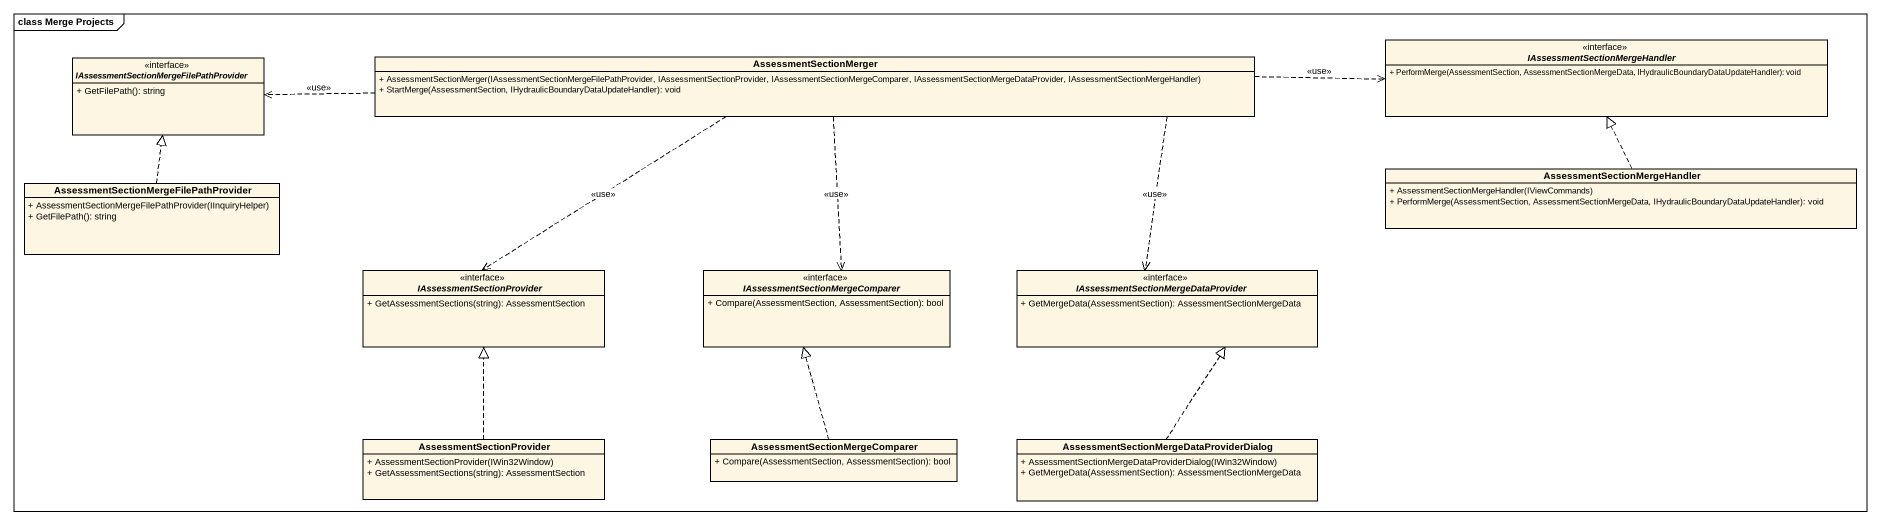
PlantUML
@startuml
mainframe class Merge Projects
hide circle
hide empty members
skinparam classAttributeIconSize 0
interface "IAssessmentSectionMergeHandler" as IAssessmentSectionMergeHandl {
  + PerformMerge(AssessmentSection, AssessmentSectionMergeData, IHydraulicBoundaryDataUpdateHandler): void
}
interface "IAssessmentSectionMergeFilePathProvider" as IAssessmentSectionMergeFileP {
  + GetFilePath(): string
}
class AssessmentSectionMerger {
  + AssessmentSectionMerger(IAssessmentSectionMergeFilePathProvider, IAssessmentSectionProvider, IAssessmentSectionMergeComparer, IAssessmentSectionMergeDataProvider, IAssessmentSectionMergeHandler)
  + StartMerge(AssessmentSection, IHydraulicBoundaryDataUpdateHandler): void
}
class "AssessmentSectionMergeFilePathProvider" as AssessmentSectionMergeFilePa {
  + AssessmentSectionMergeFilePathProvider(IInquiryHelper)
  + GetFilePath(): string
}
class "AssessmentSectionMergeHandler" as AssessmentSectionMergeHandle {
  + AssessmentSectionMergeHandler(IViewCommands)
  + PerformMerge(AssessmentSection, AssessmentSectionMergeData, IHydraulicBoundaryDataUpdateHandler): void
}
interface IAssessmentSectionProvider {
  + GetAssessmentSections(string): AssessmentSection
}
interface "IAssessmentSectionMergeComparer" as IAssessmentSectionMergeCompa {
  + Compare(AssessmentSection, AssessmentSection): bool
}
interface "IAssessmentSectionMergeDataProvider" as IAssessmentSectionMergeDataP {
  + GetMergeData(AssessmentSection): AssessmentSectionMergeData
}
class AssessmentSectionProvider {
  + AssessmentSectionProvider(IWin32Window)
  + GetAssessmentSections(string): AssessmentSection
}
class "AssessmentSectionMergeComparer" as AssessmentSectionMergeCompar {
  + Compare(AssessmentSection, AssessmentSection): bool
}
class "AssessmentSectionMergeDataProviderDialog" as AssessmentSectionMergeDataPr {
  + AssessmentSectionMergeDataProviderDialog(IWin32Window)
  + GetMergeData(AssessmentSection): AssessmentSectionMergeData
}
AssessmentSectionMerger .right.> IAssessmentSectionMergeHandl : <<use>>
AssessmentSectionMerger .left.> IAssessmentSectionMergeFileP : <<use>>
AssessmentSectionMerger ..> IAssessmentSectionProvider : <<use>>
AssessmentSectionMerger ..> IAssessmentSectionMergeCompa : <<use>>
AssessmentSectionMerger ..> IAssessmentSectionMergeDataP : <<use>>
AssessmentSectionMergeFilePa .up.|> IAssessmentSectionMergeFileP
AssessmentSectionMergeHandle .up.|> IAssessmentSectionMergeHandl
AssessmentSectionProvider .up.|> IAssessmentSectionProvider
AssessmentSectionMergeCompar .up.|> IAssessmentSectionMergeCompa
AssessmentSectionMergeDataPr .up.|> IAssessmentSectionMergeDataP
@enduml
